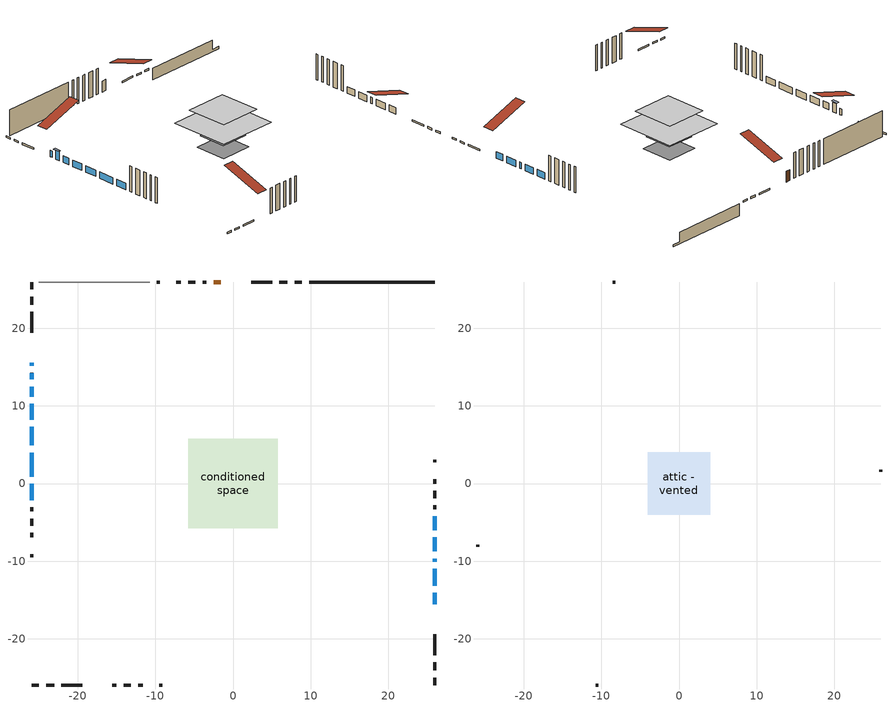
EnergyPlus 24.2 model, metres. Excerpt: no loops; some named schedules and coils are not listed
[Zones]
conditioned space
 floor outside (Floor1 construction): -2.69,-2.69 -2.69,2.69 2.69,2.69 2.69,-2.69 z0.86
 floor adiabatic (AdiabaticFloorConstruction): -5.75,-5.75 -5.75,5.75 5.75,5.75 5.75,-5.75 z3.3
 floor foundation (Slab1 construction): -3.11,-3.11 -3.11,3.11 3.11,3.11 3.11,-3.11 z-1.37
 wall outside (RimJoist1 construction): 8.88,25.97 7.93,25.97 / -25.97,-25.97 -25.01,-25.97 / -25.97,25.97 -25.97,25.01 / 25.97,-25.97 25.97,-25.01 z0.86:1.16
 wall outside (RimJoist2 construction): 7,25.97 5.96,25.97 / -24.08,-25.97 -23.04,-25.97 / -25.97,24.08 -25.97,23.04 / 25.97,-24.08 25.97,-23.04 z0.86:1.16
 wall outside (RimJoist3 construction): 5.03,25.97 2.37,25.97 / -22.12,-25.97 -19.45,-25.97 / -25.97,22.12 -25.97,19.45 / 25.97,-22.12 25.97,-19.45 z0.86:1.16
 wall outside (AdiabaticWallConstruction 1): -1.55,25.97 -2.49,25.97 z0.86:2.89
 wall outside (AdiabaticWallConstruction): 25.97,-15.53 25.97,-14.08 / -25.97,15.53 -25.97,15.17 / -25.97,12.5 -25.97,11.2 / -25.97,10.28 -25.97,8.23 / -25.97,7.3 -25.97,4.92 / 25.97,-13.15 25.97,-10.98 / 25.97,-10.05 25.97,-9.68 / 25.97,-8.75 25.97,-6.92 / 25.97,-6 25.97,-4.24 / -25.97,3.99 -25.97,0.87 / -25.97,-0.06 -25.97,-2.16 z0.86:2.08; -25.97,14.24 -25.97,13.42 z0.86:2.64
 wall outside (Wall1 construction): -3.42,25.97 -3.92,25.97 / -15.53,-25.97 -15.03,-25.97 / -25.97,-3.09 -25.97,-3.59 / 25.97,-3.31 25.97,-2.82 z0.86:5.74
 wall outside (Wall2 construction): -4.84,25.97 -5.78,25.97 / -14.1,-25.97 -13.17,-25.97 / -25.97,-4.51 -25.97,-5.45 / 25.97,-1.89 25.97,-0.95 z0.86:5.74
 wall outside (Wall3 construction): -6.71,25.97 -7.29,25.97 / -12.24,-25.97 -11.66,-25.97 / -25.97,-6.38 -25.97,-6.95 / 25.97,-0.02 25.97,0.55 z0.86:5.74
 wall outside (Wall5 construction): -9.44,25.97 -9.8,25.97 / -9.5,-25.97 -9.14,-25.97 / -25.97,-9.11 -25.97,-9.47 / 25.97,2.71 25.97,3.07 z0.86:5.74
 wall foundation (FoundationWall1 construction): 9.81,25.97,-1.37 9.81,25.97,0.86 24.35,25.97,0.86 24.35,25.97,-0.94 25.97,25.97,-0.94 25.97,25.97,-1.37
 wall adiabatic (Wall6 construction): -10.73,25.97 -25.04,25.97 z0.86:5.74
 window (WindowConstruction): 25.97,-15.53 25.97,-14.08 z0.86:2.08
 window (WindowConstruction 6): -25.97,15.53 -25.97,15.17 z0.86:2.08
 window (WindowConstruction 7): -25.97,14.24 -25.97,13.42 z0.86:2.64
 window (WindowConstruction 8): -25.97,12.5 -25.97,11.21 z0.86:2.08
 window (WindowConstruction 9): -25.97,10.28 -25.97,8.23 z0.86:2.08
 window (WindowConstruction 11): -25.97,7.3 -25.97,4.92 z0.86:2.08
 window (WindowConstruction 1): 25.97,-13.15 25.97,-10.98 z0.86:2.08
 window (WindowConstruction 10): 25.97,-10.05 25.97,-9.68 z0.86:2.08
 window (WindowConstruction 2): 25.97,-8.75 25.97,-6.92 z0.86:2.08
 window (WindowConstruction 3): 25.97,-5.99 25.97,-4.24 z0.86:2.08
 window (WindowConstruction 4): -25.97,3.99 -25.97,0.87 z0.86:2.08
 window (WindowConstruction 5): -25.97,-0.06 -25.97,-2.16 z0.86:2.08
 door (Door): -1.56,25.97 -2.49,25.97 z0.86:2.89
 ceiling adiabatic (AdiabaticFloorConstruction): 5.75,-5.75 5.75,5.75 -5.75,5.75 -5.75,-5.75 z3.3
attic - vented
 floor to conditioned space (Floor2 construction Reversed): -4.02,-4.02 -4.02,4.02 4.02,4.02 4.02,-4.02 z5.74
 wall outside (Wall4 construction): -8.21,25.97 -8.51,25.97 / -10.73,-25.97 -10.43,-25.97 / -25.97,-7.88 -25.97,-8.18 / 25.97,1.48 25.97,1.78 z0.86:5.74
 roof outside (Roof1 construction): -0.63,25.97,5.74 -0.63,18.13,8.35 1.44,18.13,8.35 1.44,25.97,5.74; -16.46,-25.97,5.74 -16.46,-18.13,8.35 -18.52,-18.13,8.35 -18.52,-25.97,5.74; -25.97,16.46,5.74 -18.13,16.46,8.35 -18.13,18.52,8.35 -25.97,18.52,5.74; 25.97,-16.46,5.74 18.13,-16.46,8.35 18.13,-18.52,8.35 25.97,-18.52,5.74
shading: -25.97,13.22 -25.97,14.44 -26.38,14.44 -26.38,13.22 z2.84
[Building]
Building 1: Terrain=Suburbs
[Site:Location]
Montreal Intl AP_QC: Latitude {deg}=45.47; Longitude {deg}=-73.74; Time Zone {hr}=-5; Elevation {m}=36; Keep Site Location Information=Yes
[Site:GroundTemperature:Shallow]
2.07863, -0.316383, -0.508184, 0.628371, 5.19101, 9.73239, 13.6695, 16.1636, 16.3755, 14.347, 10.5102, 6.10817
[Site:WaterMainsTemperature]
Calculation Method=Schedule; Temperature Schedule=mains temperature schedule
[Material] Roughness=Rough; Thermal Absorptance=0.9
Name | Thickness {m} | Conductivity {W/m-K} | Density {kg/m3} | Specific Heat {J/kg-K} | Solar Absorptance | Visible Absorptance
asphalt or fiberglass shingles | 0.00635 | 0.162714 | 1121.4 | 1465.45 | 0.4 | 0.4
ceiling loosefill ins | 0.169333 | 0.0480833 | 16.02 | 1046.75 | 0.7 | 0.7
ceiling stud and cavity | 0.1397 | 0.511843 | 65.682 | 1177.47 | 0.7 | 0.7
concrete 4.0 in. | 0.1016 | 1.803125 | 2242.8 | 837.4 | 0.7 | 0.7
concrete 8.0 in. | 0.2032 | 1.803125 | 2242.8 | 837.4 | 0.7 | 0.7
door material | 0.04445 | 0.053851 | 512.64 | 1214.23 | 0.7 | 0.7
exterior vertical ins | 0.0448461 | 0.029427 | 32.04 | 1214.23 | 0.7 | 0.7
floor covering | 0.0127 | 0.0433444 | 54.468 | 1339.84 | 0.6 | 0.6
floor rigid ins | 0.103632 | 0.029427 | 32.04 | 1214.23 | 0.7 | 0.7
floor rigid ins 1; wall rigid ins | 0.512978 | 0.029427 | 32.04 | 1214.23 | 0.7 | 0.7
floor stud and cavity | 0.1397 | 0.275289 | 92.3553 | 1139.71 | 0.7 | 0.7
floor stud and cavity 1 | 0.1397 | 1.75129 | 37.0049 | 1207.88 | 0.7 | 0.7
furniture material conditioned space 1 | 0.1524 | 0.115458 | 640.8 | 1214.23 | 0.6 | 0.6
gypsum board | 0.0127 | 0.160291 | 801 | 837.4 | 0.6 | 0.6
gypsum board 1 | 0.0127 | 0.160291 | 801 | 837.4 | 0.7 | 0.7
osb sheathing 0.5 in. | 0.0127 | 0.115458 | 512.64 | 1214.23 | 0.7 | 0.7
osb sheathing 0.5 in. 1 | 0.0127 | 0.115458 | 512.64 | 1214.23 | 0.4 | 0.4
osb sheathing 0.75 in. | 0.01905 | 0.115458 | 512.64 | 1214.23 | 0.7 | 0.7
osb sheathing 2.0 in. | 0.0508 | 0.115458 | 512.64 | 1214.23 | 0.7 | 0.7
rim joist rigid ins | 0.051816 | 0.029427 | 32.04 | 1214.23 | 0.7 | 0.7
rim joist stud and cavity | 0.0508 | 0.0456069 | 125.044 | 1163.47 | 0.6 | 0.6
rim joist stud and cavity 1 | 0.0508 | 0.0328745 | 125.044 | 1163.47 | 0.6 | 0.6
wall stud and cavity | 0.1397 | 0.0789436 | 139.0536 | 1170.24 | 0.7 | 0.7
wall stud and cavity 1 | 0.1397 | 0.0813726 | 139.0536 | 1170.24 | 0.7 | 0.7
wall stud and cavity 2 | 0.1397 | 0.0923614 | 139.0536 | 1170.24 | 0.7 | 0.7
wall stud and cavity 3 | 0.0889 | 6.9971 | 50.32683 | 1063.81 | 0.6 | 0.6
wall stud and cavity 4 | 0.1397 | 0.0964825 | 139.0536 | 1170.24 | 0.7 | 0.7
wall stud and cavity 5 | 0.1397 | 0.0743184 | 139.0536 | 1170.24 | 0.7 | 0.7
wall stud and cavity 6 | 0.0889 | 0.380278 | 52.3479 | 1209.89 | 0.7 | 0.7
wall stud and cavity 7 | 0.0889 | 0.391764 | 83.0341 | 1211.67 | 0.7 | 0.7
wood siding | 0.0254 | 0.102417 | 544.68 | 1172.36 | 0.4 | 0.4
wood siding 1 | 0.00254 | 0.102417 | 544.68 | 1172.36 | 0.4 | 0.4
wood siding 2; wood siding 3; wood siding 4 | 0.0254 | 0.102417 | 544.68 | 1172.36 | 0.7 | 0.7
[WindowMaterial:SimpleGlazingSystem]
Name | U-Factor {W/m2-K} | Solar Heat Gain Coefficient
WindowMaterial | 2.93325 | 0.61
WindowMaterial 1 | 2.94859 | 0.58
WindowMaterial 10 | 4.38171 | 0.64
WindowMaterial 11 | 4.37036 | 0.67
WindowMaterial 2 | 2.97698 | 0.55
WindowMaterial 3 | 2.92076 | 0.62
WindowMaterial 4 | 4.19775 | 0.68
WindowMaterial 5 | 2.90941 | 0.68
WindowMaterial 6 | 3.01445 | 0.47
WindowMaterial 7 | 2.78222 | 0.56
WindowMaterial 8 | 2.93212 | 0.61
WindowMaterial 9 | 2.91111 | 0.64
[Construction]
AdiabaticFloorConstruction: floor stud and cavity 1, floor rigid ins 1, osb sheathing 0.75 in., floor covering
AdiabaticWallConstruction: wood siding 3, wall rigid ins, wall stud and cavity 6, gypsum board
AdiabaticWallConstruction 1: wood siding 4, wall rigid ins, wall stud and cavity 6, gypsum board
Door: door material
Floor1 construction: floor stud and cavity, floor rigid ins, osb sheathing 0.75 in., floor covering
Floor2 construction Reversed: gypsum board, ceiling stud and cavity, ceiling loosefill ins
FoundationWall1 construction: concrete 8.0 in., gypsum board 1
furniture construction conditioned space 1: furniture material conditioned space 1
PartitionWallConstruction: gypsum board, wall stud and cavity 7, gypsum board
RimJoist1 construction; RimJoist2 construction: wood siding 2, osb sheathing 2.0 in., rim joist stud and cavity
RimJoist3 construction: wood siding 2, rim joist rigid ins, osb sheathing 2.0 in., rim joist stud and cavity 1
Roof1 construction: asphalt or fiberglass shingles
Slab1 construction: concrete 4.0 in.
Wall1 construction: wood siding, osb sheathing 0.5 in., wall stud and cavity, gypsum board
Wall2 construction: wood siding, osb sheathing 0.5 in., wall stud and cavity 1, gypsum board
Wall3 construction: wood siding, osb sheathing 0.5 in., wall stud and cavity 2, gypsum board
Wall4 construction: wood siding 1, wall stud and cavity 3
Wall5 construction: wood siding, osb sheathing 0.5 in., wall stud and cavity 4, gypsum board
Wall6 construction: osb sheathing 0.5 in. 1, wall stud and cavity 5, gypsum board
WindowConstruction: WindowMaterial
WindowConstruction 1: WindowMaterial 1
WindowConstruction 10: WindowMaterial 10
WindowConstruction 11: WindowMaterial 11
WindowConstruction 2: WindowMaterial 2
WindowConstruction 3: WindowMaterial 3
WindowConstruction 4: WindowMaterial 4
WindowConstruction 5: WindowMaterial 5
WindowConstruction 6: WindowMaterial 6
WindowConstruction 7: WindowMaterial 7
WindowConstruction 8: WindowMaterial 8
WindowConstruction 9: WindowMaterial 9
[Zone] Multiplier=1; Part of Total Floor Area=Yes
Name | Volume {m3}
attic - vented | 27.4351
conditioned space | 430.6
[Space]
Name | Zone | Volume {m3}
attic - vented 1 | attic - vented | 27.4351
conditioned space 1 | conditioned space | 430.6
[ZoneInfiltration:EffectiveLeakageArea]
infil attic - vented 1: Zone or Space=attic - vented 1; Schedule=Always On Discrete; Effective Air Leakage Area {cm2}=2588.4; Stack Coefficient=0.000520738; Wind Coefficient=1.54181e-05
[ZoneMixing]
whole house fan mix: Zone or Space=attic - vented; Schedule=Always On Continuous; Design Flow Rate Calculation Method=Flow/Zone; Design Flow Rate {m3/s}=0; Source Zone or Space=conditioned space
[SurfaceProperty:ExposedFoundationPerimeter]
Slab1: Exposed Perimeter Calculation Method=TotalExposedPerimeter; Total Exposed Perimeter {m}=16.154
[InternalMass] Zone or ZoneList=conditioned space; Space or SpaceList=conditioned space 1
Name | Construction | Surface Area {m2}
furniture mass conditioned space 1 | furniture construction conditioned space 1 | 80.0318
partition wall mass | PartitionWallConstruction | 200.08
[Lights]
interior lighting: Zone or ZoneList or Space or SpaceList=conditioned space 1; Schedule=interior lighting schedule; Design Level Calculation Method=LightingLevel; Lighting Level {W}=343.2; Return Air Fraction=0; Fraction Radiant=0.6; Fraction Visible=0.2; Fraction Replaceable=1
[People]
occupants: Zone or ZoneList or Space or SpaceList=conditioned space 1; Number of People Schedule=occupants schedule; Number of People Calculation Method=People; Number of People=3; Fraction Radiant=0.314171; Sensible Heat Fraction=0.56303; Activity Level Schedule=occupants activity schedule; Carbon Dioxide Generation Rate {m3/s-W}=0; Enable ASHRAE 55 Comfort Warnings=No; Mean Radiant Temperature Calculation Type=EnclosureAveraged
[ElectricEquipment] Zone or ZoneList or Space or SpaceList=conditioned space 1; Design Level Calculation Method=EquipmentLevel
Name | Schedule | Design Level {W} | Fraction Latent | Fraction Radiant | Fraction Lost
clothes dryer | clothes dryer schedule | 140.772 | 0.015 | 0.081 | 0.85
clothes washer | clothes washer schedule | 32.1985 | 0.03 | 0.162 | 0.7
cooking range | cooking range schedule | 208.969 | 0.08 | 0.432 | 0.2
dishwasher | dishwasher schedule | 66.8632 | 0.3 | 0.18 | 0.4
fridge | fridge schedule | 72.9452 | 0 | 0.6 | 0
mech vent bath fan 0 | mech vent bath fan 0 schedule | 50.2 | 0 | 0 | 1
mech vent house fan | mech vent house fan schedule | 0.95 | 0 | 0 | 1
mech vent house fan cfis | mech vent house fan cfis schedule | 0 | 0 | 0 | 0
mech vent range fan 0 | mech vent range fan 0 schedule | 57 | 0 | 0 | 1
misc plug loads | misc plug loads schedule | 494.7 | 0.045 | 0.513 | 0.1
whole house fan | Always On Discrete | 0 | 0 | 0 | 1
[OtherEquipment] Zone or ZoneList or Space or SpaceList=conditioned space 1; Design Level Calculation Method=EquipmentLevel
Name | Fuel Type | Schedule | Design Level {W} | Fraction Latent | Fraction Radiant | Fraction Lost
clothes dryer 1 | Electricity | clothes dryer schedule | 0 | 0.015 | 0.081 | 0.85
cooking range 1 | Electricity | cooking range schedule | 0 | 0.08 | 0.432 | 0.2
general water use latent | None | general water use schedule | 59.3978 | 1 | 0 | 0
general water use sensible | None | general water use schedule | -58.539 | 0 | 0.6 | 0
mech vent house fan latent load | None | Always On Discrete | 0 | 1 | 0 | 0
mech vent house fan sensible load | None | Always On Discrete | 0 | 0 | 0 | 0
water heater energy adjustment1 | Electricity | Always On Discrete | 0.01 | 0 | 0 | 1
[ZoneInfiltration:DesignFlowRate] Zone or ZoneList or Space or SpaceList=conditioned space 1; Schedule=Always On Discrete; Design Flow Rate Calculation Method=Flow/Zone; Design Flow Rate {m3/s}=0
infil flow; natural vent flow; whole house fan flow
[ZoneControl:Thermostat]
conditioned space Thermostat: Zone or ZoneList=conditioned space; Control Type Schedule=conditioned space Thermostat Schedule; Control 1=conditioned space temperature setpoint; Temperature Difference Between Cutout And Setpoint {deltaC}=0
[ThermostatSetpoint:DualSetpoint]
conditioned space temperature setpoint: Heating Setpoint Temperature Schedule=heating setpoint; Cooling Setpoint Temperature Schedule=cooling setpoint
[AirLoopHVAC:UnitarySystem]
unit heater unitary system: Control Type=Load; Controlling Zone or Thermostat Location=conditioned space; Dehumidification Control Type=None; Availability Schedule=Always On Discrete; Supply Fan=unit heater supply fan; Fan Placement=BlowThrough; Supply Air Fan Operating Mode Schedule=unit heater auto fan schedule; Heating Coil=unit heater htg coil; DX Heating Coil Sizing Ratio=1; Use DOAS DX Cooling Coil=No; Minimum Supply Air Temperature {C}=2; Latent Load Control=SensibleOnlyLoadControl; Cooling Supply Air Flow Rate Method=None; Heating Supply Air Flow Rate Method=SupplyAirFlowRate; Heating Supply Air Flow Rate {m3/s}=0.00141584; No Load Supply Air Flow Rate Method=SupplyAirFlowRate; No Load Supply Air Flow Rate {m3/s}=0; No Load Supply Air Flow Rate Control Set To Low Speed=Yes; Maximum Supply Air Temperature {C}=48.8889; Maximum Outdoor Dry-Bulb Temperature for Supplemental Heater Operation {C}=21; Ancillary On-Cycle Electric Power {W}=0; Ancillary Off-Cycle Electric Power {W}=0
[Zone equipment]
conditioned space: electric baseboard, unit heater unitary system
[Foundation:Kiva]
Foundation Kiva 1: Initial Indoor Air Temperature {C}=18; Wall Height Above Grade {m}=0.859993; Wall Depth Below Slab {m}=0.2032; Custom Block Material Name 1=exterior vertical ins; Custom Block Depth 1 {m}=2.23001; Custom Block X Position 1 {m}=0.2159; Custom Block Z Position 1 {m}=0
[Foundation:Kiva:Settings]
Soil Conductivity {W/m-K}=0.849921; Soil Density {kg/m3}=1842.3; Soil Specific Heat {J/kg-K}=418.7; Ground Solar Absorptivity=0.9; Ground Thermal Absorptivity=0.9; Ground Surface Roughness {m}=0.03; Far-Field Width {m}=40; Deep-Ground Boundary Condition=ZeroFlux; Deep-Ground Depth {m}=40; Minimum Cell Dimension {m}=0.2; Maximum Cell Growth Coefficient=3; Simulation Timestep=Timestep
[Exterior:Lights]
exterior lighting: Schedule=exterior lighting schedule; Design Level {W}=75.6
[EnergyManagementSystem:Sensor] Output:Variable or Output:Meter Index Key=conditioned space
Name | Output:Variable or Output:Meter
conditioned_space_clg_unmet_s | Zone Cooling Setpoint Not Met Time
conditioned_space_htg_unmet_s | Zone Heating Setpoint Not Met Time
fridge_tin_s; tin_s; tin_s_1 | Zone Mean Air Temperature
tout_s | Zone Outdoor Air Drybulb Temperature
win_s | Zone Air Humidity Ratio
[Schedule:Constant]
Name | Hourly Value
Always On Continuous; mech vent house fan schedule; mech vent house fan cfis schedule; Always On Discrete | 1
occupants activity schedule | 117.228
fridge schedule; unit heater auto fan schedule | 0
[Schedule:Week:Daily]
interior lighting schedule Week Rule - Jan1-Jan27: interior lighting schedule day, interior lighting schedule day, interior lighting schedule day, interior lighting schedule day, interior lighting schedule day, interior lighting schedule day, interior lighting schedule day, interior lighting schedule default day, interior lighting schedule default day, interior lighting schedule default day, interior lighting schedule default day, interior lighting schedule default day
interior lighting schedule Week Rule - Jan28-Feb3: interior lighting schedule day, interior lighting schedule day, interior lighting schedule day, interior lighting schedule day, interior lighting schedule day 1, interior lighting schedule day 1, interior lighting schedule day 1, interior lighting schedule default day, interior lighting schedule default day, interior lighting schedule default day, interior lighting schedule default day, interior lighting schedule default day
interior lighting schedule Week Rule - Feb4-Feb24: interior lighting schedule day 1, interior lighting schedule day 1, interior lighting schedule day 1, interior lighting schedule day 1, interior lighting schedule day 1, interior lighting schedule day 1, interior lighting schedule day 1, interior lighting schedule default day, interior lighting schedule default day, interior lighting schedule default day, interior lighting schedule default day, interior lighting schedule default day
interior lighting schedule Week Rule - Feb25-Mar3: interior lighting schedule day 1, interior lighting schedule day 1, interior lighting schedule day 1, interior lighting schedule day 1, interior lighting schedule day 2, interior lighting schedule day 2, interior lighting schedule day 2, interior lighting schedule default day, interior lighting schedule default day, interior lighting schedule default day, interior lighting schedule default day, interior lighting schedule default day
interior lighting schedule Week Rule - Mar4-Mar31: interior lighting schedule day 2, interior lighting schedule day 2, interior lighting schedule day 2, interior lighting schedule day 2, interior lighting schedule day 2, interior lighting schedule day 2, interior lighting schedule day 2, interior lighting schedule default day, interior lighting schedule default day, interior lighting schedule default day, interior lighting schedule default day, interior lighting schedule default day
interior lighting schedule Week Rule - Apr1-Apr28: interior lighting schedule day 3, interior lighting schedule day 3, interior lighting schedule day 3, interior lighting schedule day 3, interior lighting schedule day 3, interior lighting schedule day 3, interior lighting schedule day 3, interior lighting schedule default day, interior lighting schedule default day, interior lighting schedule default day, interior lighting schedule default day, interior lighting schedule default day
interior lighting schedule Week Rule - Apr29-May5: interior lighting schedule day 3, interior lighting schedule day 3, interior lighting schedule day 4, interior lighting schedule day 4, interior lighting schedule day 4, interior lighting schedule day 4, interior lighting schedule day 4, interior lighting schedule default day, interior lighting schedule default day, interior lighting schedule default day, interior lighting schedule default day, interior lighting schedule default day
interior lighting schedule Week Rule - May6-May26: interior lighting schedule day 4, interior lighting schedule day 4, interior lighting schedule day 4, interior lighting schedule day 4, interior lighting schedule day 4, interior lighting schedule day 4, interior lighting schedule day 4, interior lighting schedule default day, interior lighting schedule default day, interior lighting schedule default day, interior lighting schedule default day, interior lighting schedule default day
interior lighting schedule Week Rule - May27-Jun2: interior lighting schedule day 4, interior lighting schedule day 4, interior lighting schedule day 4, interior lighting schedule day 4, interior lighting schedule day 4, interior lighting schedule day 5, interior lighting schedule day 5, interior lighting schedule default day, interior lighting schedule default day, interior lighting schedule default day, interior lighting schedule default day, interior lighting schedule default day
interior lighting schedule Week Rule - Jun3-Jun30: interior lighting schedule day 5, interior lighting schedule day 5, interior lighting schedule day 5, interior lighting schedule day 5, interior lighting schedule day 5, interior lighting schedule day 5, interior lighting schedule day 5, interior lighting schedule default day, interior lighting schedule default day, interior lighting schedule default day, interior lighting schedule default day, interior lighting schedule default day
interior lighting schedule Week Rule - Jul1-Jul28: interior lighting schedule day 6, interior lighting schedule day 6, interior lighting schedule day 6, interior lighting schedule day 6, interior lighting schedule day 6, interior lighting schedule day 6, interior lighting schedule day 6, interior lighting schedule default day, interior lighting schedule default day, interior lighting schedule default day, interior lighting schedule default day, interior lighting schedule default day
interior lighting schedule Week Rule - Jul29-Aug4: interior lighting schedule day 6, interior lighting schedule day 6, interior lighting schedule day 6, interior lighting schedule day 7, interior lighting schedule day 7, interior lighting schedule day 7, interior lighting schedule day 7, interior lighting schedule default day, interior lighting schedule default day, interior lighting schedule default day, interior lighting schedule default day, interior lighting schedule default day
interior lighting schedule Week Rule - Aug5-Aug25: interior lighting schedule day 7, interior lighting schedule day 7, interior lighting schedule day 7, interior lighting schedule day 7, interior lighting schedule day 7, interior lighting schedule day 7, interior lighting schedule day 7, interior lighting schedule default day, interior lighting schedule default day, interior lighting schedule default day, interior lighting schedule default day, interior lighting schedule default day
interior lighting schedule Week Rule - Aug26-Sep1: interior lighting schedule day 7, interior lighting schedule day 7, interior lighting schedule day 7, interior lighting schedule day 7, interior lighting schedule day 7, interior lighting schedule day 7, interior lighting schedule day 8, interior lighting schedule default day, interior lighting schedule default day, interior lighting schedule default day, interior lighting schedule default day, interior lighting schedule default day
interior lighting schedule Week Rule - Sep2-Sep29: interior lighting schedule day 8, interior lighting schedule day 8, interior lighting schedule day 8, interior lighting schedule day 8, interior lighting schedule day 8, interior lighting schedule day 8, interior lighting schedule day 8, interior lighting schedule default day, interior lighting schedule default day, interior lighting schedule default day, interior lighting schedule default day, interior lighting schedule default day
interior lighting schedule Week Rule - Sep30-Oct6: interior lighting schedule day 8, interior lighting schedule day 9, interior lighting schedule day 9, interior lighting schedule day 9, interior lighting schedule day 9, interior lighting schedule day 9, interior lighting schedule day 9, interior lighting schedule default day, interior lighting schedule default day, interior lighting schedule default day, interior lighting schedule default day, interior lighting schedule default day
interior lighting schedule Week Rule - Oct7-Oct27: interior lighting schedule day 9, interior lighting schedule day 9, interior lighting schedule day 9, interior lighting schedule day 9, interior lighting schedule day 9, interior lighting schedule day 9, interior lighting schedule day 9, interior lighting schedule default day, interior lighting schedule default day, interior lighting schedule default day, interior lighting schedule default day, interior lighting schedule default day
interior lighting schedule Week Rule - Oct28-Nov3: interior lighting schedule day 9, interior lighting schedule day 9, interior lighting schedule day 9, interior lighting schedule day 9, interior lighting schedule day 10, interior lighting schedule day 10, interior lighting schedule day 10, interior lighting schedule default day, interior lighting schedule default day, interior lighting schedule default day, interior lighting schedule default day, interior lighting schedule default day
interior lighting schedule Week Rule - Nov4-Nov24: interior lighting schedule day 10, interior lighting schedule day 10, interior lighting schedule day 10, interior lighting schedule day 10, interior lighting schedule day 10, interior lighting schedule day 10, interior lighting schedule day 10, interior lighting schedule default day, interior lighting schedule default day, interior lighting schedule default day, interior lighting schedule default day, interior lighting schedule default day
interior lighting schedule Week Rule - Nov25-Dec1: interior lighting schedule day 10, interior lighting schedule day 10, interior lighting schedule day 10, interior lighting schedule day 10, interior lighting schedule day 10, interior lighting schedule day 10, interior lighting schedule day 11, interior lighting schedule default day, interior lighting schedule default day, interior lighting schedule default day, interior lighting schedule default day, interior lighting schedule default day
interior lighting schedule Week Rule - Dec2-Dec31: interior lighting schedule day 11, interior lighting schedule day 11, interior lighting schedule day 11, interior lighting schedule day 11, interior lighting schedule day 11, interior lighting schedule day 11, interior lighting schedule day 11, interior lighting schedule default day, interior lighting schedule default day, interior lighting schedule default day, interior lighting schedule default day, interior lighting schedule default day
occupants schedule Week Rule - Jan1-Dec31: occupants schedule day, occupants schedule day, occupants schedule day, occupants schedule day, occupants schedule day, occupants schedule day, occupants schedule day, occupants schedule default day, occupants schedule default day, occupants schedule default day, occupants schedule default day, occupants schedule default day
clothes dryer schedule Week Rule - Jan1-Dec31: clothes dryer schedule day, clothes dryer schedule day, clothes dryer schedule day, clothes dryer schedule day, clothes dryer schedule day, clothes dryer schedule day, clothes dryer schedule day, clothes dryer schedule default day, clothes dryer schedule default day, clothes dryer schedule default day, clothes dryer schedule default day, clothes dryer schedule default day
clothes washer schedule Week Rule - Jan1-Dec31: clothes washer schedule day, clothes washer schedule day, clothes washer schedule day, clothes washer schedule day, clothes washer schedule day, clothes washer schedule day, clothes washer schedule day, clothes washer schedule default day, clothes washer schedule default day, clothes washer schedule default day, clothes washer schedule default day, clothes washer schedule default day
cooking range schedule Week Rule - Jan1-Dec31: cooking range schedule day, cooking range schedule day, cooking range schedule day, cooking range schedule day, cooking range schedule day, cooking range schedule day, cooking range schedule day, cooking range schedule default day, cooking range schedule default day, cooking range schedule default day, cooking range schedule default day, cooking range schedule default day
dishwasher schedule Week Rule - Jan1-Dec31: dishwasher schedule day, dishwasher schedule day, dishwasher schedule day, dishwasher schedule day, dishwasher schedule day, dishwasher schedule day, dishwasher schedule day, dishwasher schedule default day, dishwasher schedule default day, dishwasher schedule default day, dishwasher schedule default day, dishwasher schedule default day
mech vent bath fan 0 schedule Week Rule - Jan1-Dec31: mech vent bath fan 0 schedule day, mech vent bath fan 0 schedule day, mech vent bath fan 0 schedule day, mech vent bath fan 0 schedule day, mech vent bath fan 0 schedule day, mech vent bath fan 0 schedule day, mech vent bath fan 0 schedule day, mech vent bath fan 0 schedule default day, mech vent bath fan 0 schedule default day, mech vent bath fan 0 schedule default day, mech vent bath fan 0 schedule default day, mech vent bath fan 0 schedule default day
mech vent range fan 0 schedule Week Rule - Jan1-Dec31: mech vent range fan 0 schedule day, mech vent range fan 0 schedule day, mech vent range fan 0 schedule day, mech vent range fan 0 schedule day, mech vent range fan 0 schedule day, mech vent range fan 0 schedule day, mech vent range fan 0 schedule day, mech vent range fan 0 schedule default day, mech vent range fan 0 schedule default day, mech vent range fan 0 schedule default day, mech vent range fan 0 schedule default day, mech vent range fan 0 schedule default day
misc plug loads schedule Week Rule - Jan1-Dec31: misc plug loads schedule day, misc plug loads schedule day, misc plug loads schedule day, misc plug loads schedule day, misc plug loads schedule day, misc plug loads schedule day, misc plug loads schedule day, misc plug loads schedule default day, misc plug loads schedule default day, misc plug loads schedule default day, misc plug loads schedule default day, misc plug loads schedule default day
general water use schedule Week Rule - Jan1-Dec31: general water use schedule day, general water use schedule day, general water use schedule day, general water use schedule day, general water use schedule day, general water use schedule day, general water use schedule day, general water use schedule default day, general water use schedule default day, general water use schedule default day, general water use schedule default day, general water use schedule default day
exterior lighting schedule Week Rule - Jan1-Jan27: exterior lighting schedule day, exterior lighting schedule day, exterior lighting schedule day, exterior lighting schedule day, exterior lighting schedule day, exterior lighting schedule day, exterior lighting schedule day, exterior lighting schedule default day, exterior lighting schedule default day, exterior lighting schedule default day, exterior lighting schedule default day, exterior lighting schedule default day
exterior lighting schedule Week Rule - Jan28-Feb3: exterior lighting schedule day, exterior lighting schedule day, exterior lighting schedule day, exterior lighting schedule day, exterior lighting schedule day 1, exterior lighting schedule day 1, exterior lighting schedule day 1, exterior lighting schedule default day, exterior lighting schedule default day, exterior lighting schedule default day, exterior lighting schedule default day, exterior lighting schedule default day
exterior lighting schedule Week Rule - Feb4-Feb24: exterior lighting schedule day 1, exterior lighting schedule day 1, exterior lighting schedule day 1, exterior lighting schedule day 1, exterior lighting schedule day 1, exterior lighting schedule day 1, exterior lighting schedule day 1, exterior lighting schedule default day, exterior lighting schedule default day, exterior lighting schedule default day, exterior lighting schedule default day, exterior lighting schedule default day
exterior lighting schedule Week Rule - Feb25-Mar3: exterior lighting schedule day 1, exterior lighting schedule day 1, exterior lighting schedule day 1, exterior lighting schedule day 1, exterior lighting schedule day 2, exterior lighting schedule day 2, exterior lighting schedule day 2, exterior lighting schedule default day, exterior lighting schedule default day, exterior lighting schedule default day, exterior lighting schedule default day, exterior lighting schedule default day
exterior lighting schedule Week Rule - Mar4-Mar31: exterior lighting schedule day 2, exterior lighting schedule day 2, exterior lighting schedule day 2, exterior lighting schedule day 2, exterior lighting schedule day 2, exterior lighting schedule day 2, exterior lighting schedule day 2, exterior lighting schedule default day, exterior lighting schedule default day, exterior lighting schedule default day, exterior lighting schedule default day, exterior lighting schedule default day
exterior lighting schedule Week Rule - Apr1-Apr28: exterior lighting schedule day 3, exterior lighting schedule day 3, exterior lighting schedule day 3, exterior lighting schedule day 3, exterior lighting schedule day 3, exterior lighting schedule day 3, exterior lighting schedule day 3, exterior lighting schedule default day, exterior lighting schedule default day, exterior lighting schedule default day, exterior lighting schedule default day, exterior lighting schedule default day
exterior lighting schedule Week Rule - Apr29-May5: exterior lighting schedule day 3, exterior lighting schedule day 3, exterior lighting schedule day 4, exterior lighting schedule day 4, exterior lighting schedule day 4, exterior lighting schedule day 4, exterior lighting schedule day 4, exterior lighting schedule default day, exterior lighting schedule default day, exterior lighting schedule default day, exterior lighting schedule default day, exterior lighting schedule default day
exterior lighting schedule Week Rule - May6-May26: exterior lighting schedule day 4, exterior lighting schedule day 4, exterior lighting schedule day 4, exterior lighting schedule day 4, exterior lighting schedule day 4, exterior lighting schedule day 4, exterior lighting schedule day 4, exterior lighting schedule default day, exterior lighting schedule default day, exterior lighting schedule default day, exterior lighting schedule default day, exterior lighting schedule default day
[Schedule:Year]
interior lighting schedule: interior lighting schedule Week Rule - Jan1-Jan27, 1, 1, 1, 27, interior lighting schedule Week Rule - Jan28-Feb3, 1, 28, 2, 3, interior lighting schedule Week Rule - Feb4-Feb24, 2, 4, 2, 24, interior lighting schedule Week Rule - Feb25-Mar3, 2, 25, 3, 3, interior lighting schedule Week Rule - Mar4-Mar31, 3, 4, 3, 31, interior lighting schedule Week Rule - Apr1-Apr28, 4, 1, 4, 28, interior lighting schedule Week Rule - Apr29-May5, 4, 29, 5, 5, interior lighting schedule Week Rule - May6-May26, 5, 6, 5, 26, interior lighting schedule Week Rule - May27-Jun2, 5, 27, 6, 2, interior lighting schedule Week Rule - Jun3-Jun30, 6, 3, 6, 30, interior lighting schedule Week Rule - Jul1-Jul28, 7, 1, 7, 28, interior lighting schedule Week Rule - Jul29-Aug4, 7, 29, 8, 4, interior lighting schedule Week Rule - Aug5-Aug25, 8, 5, 8, 25, interior lighting schedule Week Rule - Aug26-Sep1, 8, 26, 9, 1, interior lighting schedule Week Rule - Sep2-Sep29, 9, 2, 9, 29, interior lighting schedule Week Rule - Sep30-Oct6, 9, 30, 10, 6, interior lighting schedule Week Rule - Oct7-Oct27, 10, 7, 10, 27, interior lighting schedule Week Rule - Oct28-Nov3, 10, 28, 11, 3, interior lighting schedule Week Rule - Nov4-Nov24, 11, 4, 11, 24, interior lighting schedule Week Rule - Nov25-Dec1, 11, 25, 12, 1, interior lighting schedule Week Rule - Dec2-Dec31, 12, 2, 12, 31
occupants schedule: occupants schedule Week Rule - Jan1-Dec31, 1, 1, 12, 31
clothes dryer schedule: clothes dryer schedule Week Rule - Jan1-Dec31, 1, 1, 12, 31
clothes washer schedule: clothes washer schedule Week Rule - Jan1-Dec31, 1, 1, 12, 31
cooking range schedule: cooking range schedule Week Rule - Jan1-Dec31, 1, 1, 12, 31
dishwasher schedule: dishwasher schedule Week Rule - Jan1-Dec31, 1, 1, 12, 31
mech vent bath fan 0 schedule: mech vent bath fan 0 schedule Week Rule - Jan1-Dec31, 1, 1, 12, 31
mech vent range fan 0 schedule: mech vent range fan 0 schedule Week Rule - Jan1-Dec31, 1, 1, 12, 31
misc plug loads schedule: misc plug loads schedule Week Rule - Jan1-Dec31, 1, 1, 12, 31
general water use schedule: general water use schedule Week Rule - Jan1-Dec31, 1, 1, 12, 31
exterior lighting schedule: exterior lighting schedule Week Rule - Jan1-Jan27, 1, 1, 1, 27, exterior lighting schedule Week Rule - Jan28-Feb3, 1, 28, 2, 3, exterior lighting schedule Week Rule - Feb4-Feb24, 2, 4, 2, 24, exterior lighting schedule Week Rule - Feb25-Mar3, 2, 25, 3, 3, exterior lighting schedule Week Rule - Mar4-Mar31, 3, 4, 3, 31, exterior lighting schedule Week Rule - Apr1-Apr28, 4, 1, 4, 28, exterior lighting schedule Week Rule - Apr29-May5, 4, 29, 5, 5, exterior lighting schedule Week Rule - May6-May26, 5, 6, 5, 26, exterior lighting schedule Week Rule - May27-Jun2, 5, 27, 6, 2, exterior lighting schedule Week Rule - Jun3-Jun30, 6, 3, 6, 30, exterior lighting schedule Week Rule - Jul1-Jul28, 7, 1, 7, 28, exterior lighting schedule Week Rule - Jul29-Aug4, 7, 29, 8, 4, exterior lighting schedule Week Rule - Aug5-Aug25, 8, 5, 8, 25, exterior lighting schedule Week Rule - Aug26-Sep1, 8, 26, 9, 1, exterior lighting schedule Week Rule - Sep2-Sep29, 9, 2, 9, 29, exterior lighting schedule Week Rule - Sep30-Oct6, 9, 30, 10, 6, exterior lighting schedule Week Rule - Oct7-Oct27, 10, 7, 10, 27, exterior lighting schedule Week Rule - Oct28-Nov3, 10, 28, 11, 3, exterior lighting schedule Week Rule - Nov4-Nov24, 11, 4, 11, 24, exterior lighting schedule Week Rule - Nov25-Dec1, 11, 25, 12, 1, exterior lighting schedule Week Rule - Dec2-Dec31, 12, 2, 12, 31
[Schedule:Compact]
conditioned space Thermostat Schedule: Through: 12/31, For: AllDays, Until: 24:00, 4
mains temperature schedule: Through: 01/01, For: AllDays, Until: 24:00, 6.56833, Through: 01/02, For: AllDays, Until: 24:00, 6.48722, Through: 01/03, For: AllDays, Until: 24:00, 6.40722, Through: 01/04, For: AllDays, Until: 24:00, 6.32889, Through: 01/05, For: AllDays, Until: 24:00, 6.25167, Through: 01/06, For: AllDays, Until: 24:00, 6.17611, Through: 01/07, For: AllDays, Until: 24:00, 6.10222, Through: 01/08, For: AllDays, Until: 24:00, 6.02944, Through: 01/09, For: AllDays, Until: 24:00, 5.95833, Through: 01/10, For: AllDays, Until: 24:00, 5.88889, Through: 01/11, For: AllDays, Until: 24:00, 5.82056, Through: 01/12, For: AllDays, Until: 24:00, 5.75444, Through: 01/13, For: AllDays, Until: 24:00, 5.68944, Through: 01/14, For: AllDays, Until: 24:00, 5.62611, Through: 01/15, For: AllDays, Until: 24:00, 5.56444, Through: 01/16, For: AllDays, Until: 24:00, 5.50444, Through: 01/17, For: AllDays, Until: 24:00, 5.44611, Through: 01/18, For: AllDays, Until: 24:00, 5.38944, Through: 01/19, For: AllDays, Until: 24:00, 5.33389, Through: 01/20, For: AllDays, Until: 24:00, 5.28111, Through: 01/21, For: AllDays, Until: 24:00, 5.22944, Through: 01/22, For: AllDays, Until: 24:00, 5.17944, Through: 01/23, For: AllDays, Until: 24:00, 5.13111, Through: 01/24, For: AllDays, Until: 24:00, 5.085, Through: 01/25, For: AllDays, Until: 24:00, 5.04056, Through: 01/26, For: AllDays, Until: 24:00, 4.99778, Through: 01/27, For: AllDays, Until: 24:00, 4.95667, Through: 01/28, For: AllDays, Until: 24:00, 4.91778, Through: 01/29, For: AllDays, Until: 24:00, 4.88056, Through: 01/30, For: AllDays, Until: 24:00, 4.845, Through: 01/31, For: AllDays, Until: 24:00, 4.81167, Through: 02/01, For: AllDays, Until: 24:00, 4.77944, Through: 02/02, For: AllDays, Until: 24:00, 4.75, Through: 02/03, For: AllDays, Until: 24:00, 4.72167, Through: 02/04, For: AllDays, Until: 24:00, 4.69611, Through: 02/05, For: AllDays, Until: 24:00, 4.67167, Through: 02/06, For: AllDays, Until: 24:00, 4.64944, Through: 02/07, For: AllDays, Until: 24:00, 4.62889, Through: 02/08, For: AllDays, Until: 24:00, 4.61056, Through: 02/09, For: AllDays, Until: 24:00, 4.59389, Through: 02/10, For: AllDays, Until: 24:00, 4.57944, Through: 02/11, For: AllDays, Until: 24:00, 4.56667, Through: 02/12, For: AllDays, Until: 24:00, 4.55611, Through: 02/13, For: AllDays, Until: 24:00, 4.54722, Through: 02/14, For: AllDays, Until: 24:00, 4.54056, Through: 02/15, For: AllDays, Until: 24:00, 4.53556, Through: 02/16, For: AllDays, Until: 24:00, 4.53278, Through: 02/17, For: AllDays, Until: 24:00, 4.53167, Through: 02/18, For: AllDays, Until: 24:00, 4.53278, Through: 02/19, For: AllDays, Until: 24:00, 4.53556, Through: 02/20, For: AllDays, Until: 24:00, 4.54056, Through: 02/21, For: AllDays, Until: 24:00, 4.54722, Through: 02/22, For: AllDays, Until: 24:00, 4.55611, Through: 02/23, For: AllDays, Until: 24:00, 4.56667, Through: 02/24, For: AllDays, Until: 24:00, 4.57944, Through: 02/25, For: AllDays, Until: 24:00, 4.59389, Through: 02/26, For: AllDays, Until: 24:00, 4.61056, Through: 02/27, For: AllDays, Until: 24:00, 4.62889, Through: 02/28, For: AllDays, Until: 24:00, 4.64889, Through: 03/01, For: AllDays, Until: 24:00, 4.67111, Through: 03/02, For: AllDays, Until: 24:00, 4.69556, Through: 03/03, For: AllDays, Until: 24:00, 4.72167, Through: 03/04, For: AllDays, Until: 24:00, 4.74944, Through: 03/05, For: AllDays, Until: 24:00, 4.77944, Through: 03/06, For: AllDays, Until: 24:00, 4.81111, Through: 03/07, For: AllDays, Until: 24:00, 4.84444, Through: 03/08, For: AllDays, Until: 24:00, 4.88, Through: 03/09, For: AllDays, Until: 24:00, 4.91722, Through: 03/10, For: AllDays, Until: 24:00, 4.95611, Through: 03/11, For: AllDays, Until: 24:00, 4.99722, Through: 03/12, For: AllDays, Until: 24:00, 5.04, Through: 03/13, For: AllDays, Until: 24:00, 5.08444, Through: 03/14, For: AllDays, Until: 24:00, 5.13056, Through: 03/15, For: AllDays, Until: 24:00, 5.17889, Through: 03/16, For: AllDays, Until: 24:00, 5.22833, Through: 03/17, For: AllDays, Until: 24:00, 5.28, Through: 03/18, For: AllDays, Until: 24:00, 5.33333, Through: 03/19, For: AllDays, Until: 24:00, 5.38833, Through: 03/20, For: AllDays, Until: 24:00, 5.445, Through: 03/21, For: AllDays, Until: 24:00, 5.50333, Through: 03/22, For: AllDays, Until: 24:00, 5.56333, Through: 03/23, For: AllDays, Until: 24:00, 5.625, Through: 03/24, For: AllDays, Until: 24:00, 5.68833, Through: 03/25, For: AllDays, Until: 24:00, 5.75333, Through: 03/26, For: AllDays, Until: 24:00, 5.81944, Through: 03/27, For: AllDays, Until: 24:00, 5.88778, Through: 03/28, For: AllDays, Until: 24:00, 5.95722, Through: 03/29, For: AllDays, Until: 24:00, 6.02833, Through: 03/30, For: AllDays, Until: 24:00, 6.10111, Through: 03/31, For: AllDays, Until: 24:00, 6.175, Through: 04/01, For: AllDays, Until: 24:00, 6.25056, Through: 04/02, For: AllDays, Until: 24:00, 6.32778, Through: 04/03, For: AllDays, Until: 24:00, 6.40611, Through: 04/04, For: AllDays, Until: 24:00, 6.48556, Through: 04/05, For: AllDays, Until: 24:00, 6.56722, Through: 04/06, For: AllDays, Until: 24:00, 6.64944, Through: 04/07, For: AllDays, Until: 24:00, 6.73333, Through: 04/08, For: AllDays, Until: 24:00, 6.81833, Through: 04/09, For: AllDays, Until: 24:00, 6.905, Through: 04/10, For: AllDays, Until: 24:00, 6.99278, Through: 04/11, For: AllDays, Until: 24:00, 7.08111, Through: 04/12, For: AllDays, Until: 24:00, 7.17167, Through: 04/13, For: AllDays, Until: 24:00, 7.26278, Through: 04/14, For: AllDays, Until: 24:00, 7.355, Through: 04/15, For: AllDays, Until: 24:00, 7.44833, Through: 04/16, For: AllDays, Until: 24:00, 7.54278, Through: 04/17, For: AllDays, Until: 24:00, 7.63889, Through: 04/18, For: AllDays, Until: 24:00, 7.735, Through: 04/19, For: AllDays, Until: 24:00, 7.83278, Through: 04/20, For: AllDays, Until: 24:00, 7.93167, Through: 04/21, For: AllDays, Until: 24:00, 8.03111, Through: 04/22, For: AllDays, Until: 24:00, 8.13167, Through: 04/23, For: AllDays, Until: 24:00, 8.23278, Through: 04/24, For: AllDays, Until: 24:00, 8.335, Through: 04/25, For: AllDays, Until: 24:00, 8.43778, Through: 04/26, For: AllDays, Until: 24:00, 8.54167, Through: 04/27, For: AllDays, Until: 24:00, 8.64611, Through: 04/28, For: AllDays, Until: 24:00, 8.75167, Through: 04/29, For: AllDays, Until: 24:00, 8.85778, Through: 04/30, For: AllDays, Until: 24:00, 8.96444, Through: 05/01, For: AllDays, Until: 24:00, 9.07167, Through: 05/02, For: AllDays, Until: 24:00, 9.17944, Through: 05/03, For: AllDays, Until: 24:00, 9.28778, Through: 05/04, For: AllDays, Until: 24:00, 9.39667, Through: 05/05, For: AllDays, Until: 24:00, 9.50667, Through: 05/06, For: AllDays, Until: 24:00, 9.61667, Through: 05/07, For: AllDays, Until: 24:00, 9.72667, Through: 05/08, For: AllDays, Until: 24:00, 9.83778, Through: 05/09, For: AllDays, Until: 24:00, 9.94889, Through: 05/10, For: AllDays, Until: 24:00, 10.0606, Through: 05/11, For: AllDays, Until: 24:00, 10.1722, Through: 05/12, For: AllDays, Until: 24:00, 10.2844, Through: 05/13, For: AllDays, Until: 24:00, 10.3967, Through: 05/14, For: AllDays, Until: 24:00, 10.5094, Through: 05/15, For: AllDays, Until: 24:00, 10.6222, Through: 05/16, For: AllDays, Until: 24:00, 10.735, Through: 05/17, For: AllDays, Until: 24:00, 10.8478, Through: 05/18, For: AllDays, Until: 24:00, 10.9611, Through: 05/19, For: AllDays, Until: 24:00, 11.0744, Through: 05/20, For: AllDays, Until: 24:00, 11.1872, Through: 05/21, For: AllDays, Until: 24:00, 11.3006, Through: 05/22, For: AllDays, Until: 24:00, 11.4133, Through: 05/23, For: AllDays, Until: 24:00, 11.5267, Through: 05/24, For: AllDays, Until: 24:00, 11.6394, Through: 05/25, For: AllDays, Until: 24:00, 11.7522, Through: 05/26, For: AllDays, Until: 24:00, 11.8644, Through: 05/27, For: AllDays, Until: 24:00, 11.9767, Through: 05/28, For: AllDays, Until: 24:00, 12.0889, Through: 05/29, For: AllDays, Until: 24:00, 12.2006, Through: 05/30, For: AllDays, Until: 24:00, 12.3122, Through: 05/31, For: AllDays, Until: 24:00, 12.4228, Through: 06/01, For: AllDays, Until: 24:00, 12.5339, Through: 06/02, For: AllDays, Until: 24:00, 12.6439, Through: 06/03, For: AllDays, Until: 24:00, 12.7539, Through: 06/04, For: AllDays, Until: 24:00, 12.8628, Through: 06/05, For: AllDays, Until: 24:00, 12.9717, Through: 06/06, For: AllDays, Until: 24:00, 13.08, Through: 06/07, For: AllDays, Until: 24:00, 13.1878, Through: 06/08, For: AllDays, Until: 24:00, 13.2944, Through: 06/09, For: AllDays, Until: 24:00, 13.4011, Through: 06/10, For: AllDays, Until: 24:00, 13.5067, Through: 06/11, For: AllDays, Until: 24:00, 13.6117, Through: 06/12, For: AllDays, Until: 24:00, 13.7156, Through: 06/13, For: AllDays, Until: 24:00, 13.8194, Through: 06/14, For: AllDays, Until: 24:00, 13.9222, Through: 06/15, For: AllDays, Until: 24:00, 14.0239, Through: 06/16, For: AllDays, Until: 24:00, 14.125, Through: 06/17, For: AllDays, Until: 24:00, 14.225, Through: 06/18, For: AllDays, Until: 24:00, 14.3239, Through: 06/19, For: AllDays, Until: 24:00, 14.4222, Through: 06/20, For: AllDays, Until: 24:00, 14.5194, Through: 06/21, For: AllDays, Until: 24:00, 14.6156, Through: 06/22, For: AllDays, Until: 24:00, 14.7106, Through: 06/23, For: AllDays, Until: 24:00, 14.805, Through: 06/24, For: AllDays, Until: 24:00, 14.8978, Through: 06/25, For: AllDays, Until: 24:00, 14.9894, Through: 06/26, For: AllDays, Until: 24:00, 15.0806, Through: 06/27, For: AllDays, Until: 24:00, 15.17, Through: 06/28, For: AllDays, Until: 24:00, 15.2583, Through: 06/29, For: AllDays, Until: 24:00, 15.3456, Through: 06/30, For: AllDays, Until: 24:00, 15.4311, Through: 07/01, For: AllDays, Until: 24:00, 15.5161, Through: 07/02, For: AllDays, Until: 24:00, 15.5989, Through: 07/03, For: AllDays, Until: 24:00, 15.6811, Through: 07/04, For: AllDays, Until: 24:00, 15.7617, Through: 07/05, For: AllDays, Until: 24:00, 15.8411, Through: 07/06, For: AllDays, Until: 24:00, 15.9189, Through: 07/07, For: AllDays, Until: 24:00, 15.995, Through: 07/08, For: AllDays, Until: 24:00, 16.07, Through: 07/09, For: AllDays, Until: 24:00, 16.1433, Through: 07/10, For: AllDays, Until: 24:00, 16.2156, Through: 07/11, For: AllDays, Until: 24:00, 16.2861, Through: 07/12, For: AllDays, Until: 24:00, 16.355, Through: 07/13, For: AllDays, Until: 24:00, 16.4222, Through: 07/14, For: AllDays, Until: 24:00, 16.4878, Through: 07/15, For: AllDays, Until: 24:00, 16.5522, Through: 07/16, For: AllDays, Until: 24:00, 16.615, Through: 07/17, For: AllDays, Until: 24:00, 16.6756, Through: 07/18, For: AllDays, Until: 24:00, 16.735, Through: 07/19, For: AllDays, Until: 24:00, 16.7928, Through: 07/20, For: AllDays, Until: 24:00, 16.8489, Through: 07/21, For: AllDays, Until: 24:00, 16.9028, Through: 07/22, For: AllDays, Until: 24:00, 16.9556, Through: 07/23, For: AllDays, Until: 24:00, 17.0061, Through: 07/24, For: AllDays, Until: 24:00, 17.0556, Through: 07/25, For: AllDays, Until: 24:00, 17.1028, Through: 07/26, For: AllDays, Until: 24:00, 17.1483, Through: 07/27, For: AllDays, Until: 24:00, 17.1917, Through: 07/28, For: AllDays, Until: 24:00, 17.2339, Through: 07/29, For: AllDays, Until: 24:00, 17.2739, Through: 07/30, For: AllDays, Until: 24:00, 17.3122, Through: 07/31, For: AllDays, Until: 24:00, 17.3489, Through: 08/01, For: AllDays, Until: 24:00, 17.3833, Through: 08/02, For: AllDays, Until: 24:00, 17.4161, Through: 08/03, For: AllDays, Until: 24:00, 17.4467, Through: 08/04, For: AllDays, Until: 24:00, 17.4761, Through: 08/05, For: AllDays, Until: 24:00, 17.5028, Through: 08/06, For: AllDays, Until: 24:00, 17.5283, Through: 08/07, For: AllDays, Until: 24:00, 17.5517, Through: 08/08, For: AllDays, Until: 24:00, 17.5728, Through: 08/09, For: AllDays, Until: 24:00, 17.5922, Through: 08/10, For: AllDays, Until: 24:00, 17.61, Through: 08/11, For: AllDays, Until: 24:00, 17.6256, Through: 08/12, For: AllDays, Until: 24:00, 17.6394, Through: 08/13, For: AllDays, Until: 24:00, 17.6511, Through: 08/14, For: AllDays, Until: 24:00, 17.6611, Through: 08/15, For: AllDays, Until: 24:00, 17.6689, Through: 08/16, For: AllDays, Until: 24:00, 17.675, Through: 08/17, For: AllDays, Until: 24:00, 17.6789, Through: 08/18, For: AllDays, Until: 24:00, 17.6811, Through: 08/19, For: AllDays, Until: 24:00, 17.6811, Through: 08/20, For: AllDays, Until: 24:00, 17.6794, Through: 08/21, For: AllDays, Until: 24:00, 17.6756, Through: 08/22, For: AllDays, Until: 24:00, 17.67, Through: 08/23, For: AllDays, Until: 24:00, 17.6622, Through: 08/24, For: AllDays, Until: 24:00, 17.6528, Through: 08/25, For: AllDays, Until: 24:00, 17.6411, Through: 08/26, For: AllDays, Until: 24:00, 17.6278, Through: 08/27, For: AllDays, Until: 24:00, 17.6122, Through: 08/28, For: AllDays, Until: 24:00, 17.595, Through: 08/29, For: AllDays, Until: 24:00, 17.5756, Through: 08/30, For: AllDays, Until: 24:00, 17.5544, Through: 08/31, For: AllDays, Until: 24:00, 17.5311, Through: 09/01, For: AllDays, Until: 24:00, 17.5061, Through: 09/02, For: AllDays, Until: 24:00, 17.4794, Through: 09/03, For: AllDays, Until: 24:00, 17.4506, Through: 09/04, For: AllDays, Until: 24:00, 17.42, Through: 09/05, For: AllDays, Until: 24:00, 17.3878, Through: 09/06, For: AllDays, Until: 24:00, 17.3533, Through: 09/07, For: AllDays, Until: 24:00, 17.3172, Through: 09/08, For: AllDays, Until: 24:00, 17.2789, Through: 09/09, For: AllDays, Until: 24:00, 17.2389, Through: 09/10, For: AllDays, Until: 24:00, 17.1972, Through: 09/11, For: AllDays, Until: 24:00, 17.1539, Through: 09/12, For: AllDays, Until: 24:00, 17.1083, Through: 09/13, For: AllDays, Until: 24:00, 17.0617, Through: 09/14, For: AllDays, Until: 24:00, 17.0128, Through: 09/15, For: AllDays, Until: 24:00, 16.9622, Through: 09/16, For: AllDays, Until: 24:00, 16.9094, Through: 09/17, For: AllDays, Until: 24:00, 16.8556, Through: 09/18, For: AllDays, Until: 24:00, 16.8, Through: 09/19, For: AllDays, Until: 24:00, 16.7422, Through: 09/20, For: AllDays, Until: 24:00, 16.6833, Through: 09/21, For: AllDays, Until: 24:00, 16.6228, Through: 09/22, For: AllDays, Until: 24:00, 16.56, Through: 09/23, For: AllDays, Until: 24:00, 16.4961, Through: 09/24, For: AllDays, Until: 24:00, 16.4306, Through: 09/25, For: AllDays, Until: 24:00, 16.3633, Through: 09/26, For: AllDays, Until: 24:00, 16.295, Through: 09/27, For: AllDays, Until: 24:00, 16.2244, Through: 09/28, For: AllDays, Until: 24:00, 16.1528, Through: 09/29, For: AllDays, Until: 24:00, 16.0794, Through: 09/30, For: AllDays, Until: 24:00, 16.0044, Through: 10/01, For: AllDays, Until: 24:00, 15.9283, Through: 10/02, For: AllDays, Until: 24:00, 15.8511, Through: 10/03, For: AllDays, Until: 24:00, 15.7717, Through: 10/04, For: AllDays, Until: 24:00, 15.6917, Through: 10/05, For: AllDays, Until: 24:00, 15.6094, Through: 10/06, For: AllDays, Until: 24:00, 15.5267, Through: 10/07, For: AllDays, Until: 24:00, 15.4422, Through: 10/08, For: AllDays, Until: 24:00, 15.3567, Through: 10/09, For: AllDays, Until: 24:00, 15.2694, Through: 10/10, For: AllDays, Until: 24:00, 15.1811, Through: 10/11, For: AllDays, Until: 24:00, 15.0917, Through: 10/12, For: AllDays, Until: 24:00, 15.0011, Through: 10/13, For: AllDays, Until: 24:00, 14.9094, Through: 10/14, For: AllDays, Until: 24:00, 14.8167, Through: 10/15, For: AllDays, Until: 24:00, 14.7228, Through: 10/16, For: AllDays, Until: 24:00, 14.6278, Through: 10/17, For: AllDays, Until: 24:00, 14.5317, Through: 10/18, For: AllDays, Until: 24:00, 14.4344, Through: 10/19, For: AllDays, Until: 24:00, 14.3367, Through: 10/20, For: AllDays, Until: 24:00, 14.2378, Through: 10/21, For: AllDays, Until: 24:00, 14.1378, Through: 10/22, For: AllDays, Until: 24:00, 14.0367, Through: 10/23, For: AllDays, Until: 24:00, 13.935, Through: 10/24, For: AllDays, Until: 24:00, 13.8322, Through: 10/25, For: AllDays, Until: 24:00, 13.7289, Through: 10/26, For: AllDays, Until: 24:00, 13.625, Through: 10/27, For: AllDays, Until: 24:00, 13.52, Through: 10/28, For: AllDays, Until: 24:00, 13.4144, Through: 10/29, For: AllDays, Until: 24:00, 13.3083, Through: 10/30, For: AllDays, Until: 24:00, 13.2011, Through: 10/31, For: AllDays, Until: 24:00, 13.0939, Through: 11/01, For: AllDays, Until: 24:00, 12.9856, Through: 11/02, For: AllDays, Until: 24:00, 12.8767, Through: 11/03, For: AllDays, Until: 24:00, 12.7678, Through: 11/04, For: AllDays, Until: 24:00, 12.6578, Through: 11/05, For: AllDays, Until: 24:00, 12.5478, Through: 11/06, For: AllDays, Until: 24:00, 12.4372, Through: 11/07, For: AllDays, Until: 24:00, 12.3261, Through: 11/08, For: AllDays, Until: 24:00, 12.215, Through: 11/09, For: AllDays, Until: 24:00, 12.1033, Through: 11/10, For: AllDays, Until: 24:00, 11.9911, Through: 11/11, For: AllDays, Until: 24:00, 11.8789, Through: 11/12, For: AllDays, Until: 24:00, 11.7667, Through: 11/13, For: AllDays, Until: 24:00, 11.6539, Through: 11/14, For: AllDays, Until: 24:00, 11.5411, Through: 11/15, For: AllDays, Until: 24:00, 11.4278, Through: 11/16, For: AllDays, Until: 24:00, 11.315, Through: 11/17, For: AllDays, Until: 24:00, 11.2017, Through: 11/18, For: AllDays, Until: 24:00, 11.0889, Through: 11/19, For: AllDays, Until: 24:00, 10.9756, Through: 11/20, For: AllDays, Until: 24:00, 10.8622, Through: 11/21, For: AllDays, Until: 24:00, 10.7494, Through: 11/22, For: AllDays, Until: 24:00, 10.6367, Through: 11/23, For: AllDays, Until: 24:00, 10.5239, Through: 11/24, For: AllDays, Until: 24:00, 10.4111, Through: 11/25, For: AllDays, Until: 24:00, 10.2989, Through: 11/26, For: AllDays, Until: 24:00, 10.1867, Through: 11/27, For: AllDays, Until: 24:00, 10.0744, Through: 11/28, For: AllDays, Until: 24:00, 9.96333, Through: 11/29, For: AllDays, Until: 24:00, 9.85167, Through: 11/30, For: AllDays, Until: 24:00, 9.74111, Through: 12/01, For: AllDays, Until: 24:00, 9.63056, Through: 12/02, For: AllDays, Until: 24:00, 9.52056, Through: 12/03, For: AllDays, Until: 24:00, 9.41111, Through: 12/04, For: AllDays, Until: 24:00, 9.30167, Through: 12/05, For: AllDays, Until: 24:00, 9.19333, Through: 12/06, For: AllDays, Until: 24:00, 9.08556, Through: 12/07, For: AllDays, Until: 24:00, 8.97778, Through: 12/08, For: AllDays, Until: 24:00, 8.87111, Through: 12/09, For: AllDays, Until: 24:00, 8.765, Through: 12/10, For: AllDays, Until: 24:00, 8.66, Through: 12/11, For: AllDays, Until: 24:00, 8.555, Through: 12/12, For: AllDays, Until: 24:00, 8.45111, Through: 12/13, For: AllDays, Until: 24:00, 8.34833, Through: 12/14, For: AllDays, Until: 24:00, 8.24611, Through: 12/15, For: AllDays, Until: 24:00, 8.14444, Through: 12/16, For: AllDays, Until: 24:00, 8.04389, Through: 12/17, For: AllDays, Until: 24:00, 7.94444, Through: 12/18, For: AllDays, Until: 24:00, 7.84556, Through: 12/19, For: AllDays, Until: 24:00, 7.74778, Through: 12/20, For: AllDays, Until: 24:00, 7.65111, Through: 12/21, For: AllDays, Until: 24:00, 7.555, Through: 12/22, For: AllDays, Until: 24:00, 7.46056, Through: 12/23, For: AllDays, Until: 24:00, 7.36667, Through: 12/24, For: AllDays, Until: 24:00, 7.27444, Through: 12/25, For: AllDays, Until: 24:00, 7.18278, Through: 12/26, For: AllDays, Until: 24:00, 7.09278, Through: 12/27, For: AllDays, Until: 24:00, 7.00389, Through: 12/28, For: AllDays, Until: 24:00, 6.91611, Through: 12/29, For: AllDays, Until: 24:00, 6.82944, Through: 12/30, For: AllDays, Until: 24:00, 6.74389, Through: 12/31, For: AllDays, Until: 24:00, 6.66
